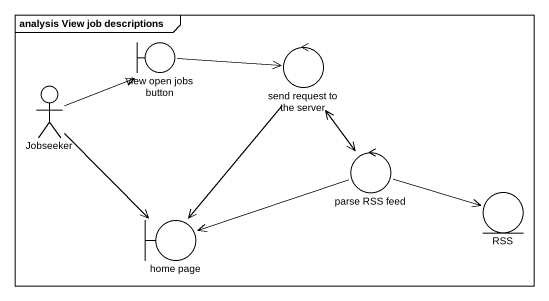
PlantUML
@startuml
mainframe analysis View job descriptions
boundary "view open jobs button" as view_open_jobs_button
control "send request to the server" as send_request_to_the_server
actor Jobseeker
control "parse RSS feed" as parse_RSS_feed
entity RSS
boundary "home page" as home_page
view_open_jobs_button -right-> send_request_to_the_server
send_request_to_the_server --> parse_RSS_feed
send_request_to_the_server --> home_page
Jobseeker -right-> view_open_jobs_button
Jobseeker --> home_page
parse_RSS_feed -up-> send_request_to_the_server
parse_RSS_feed -right-> RSS
parse_RSS_feed -left-> home_page
@enduml
